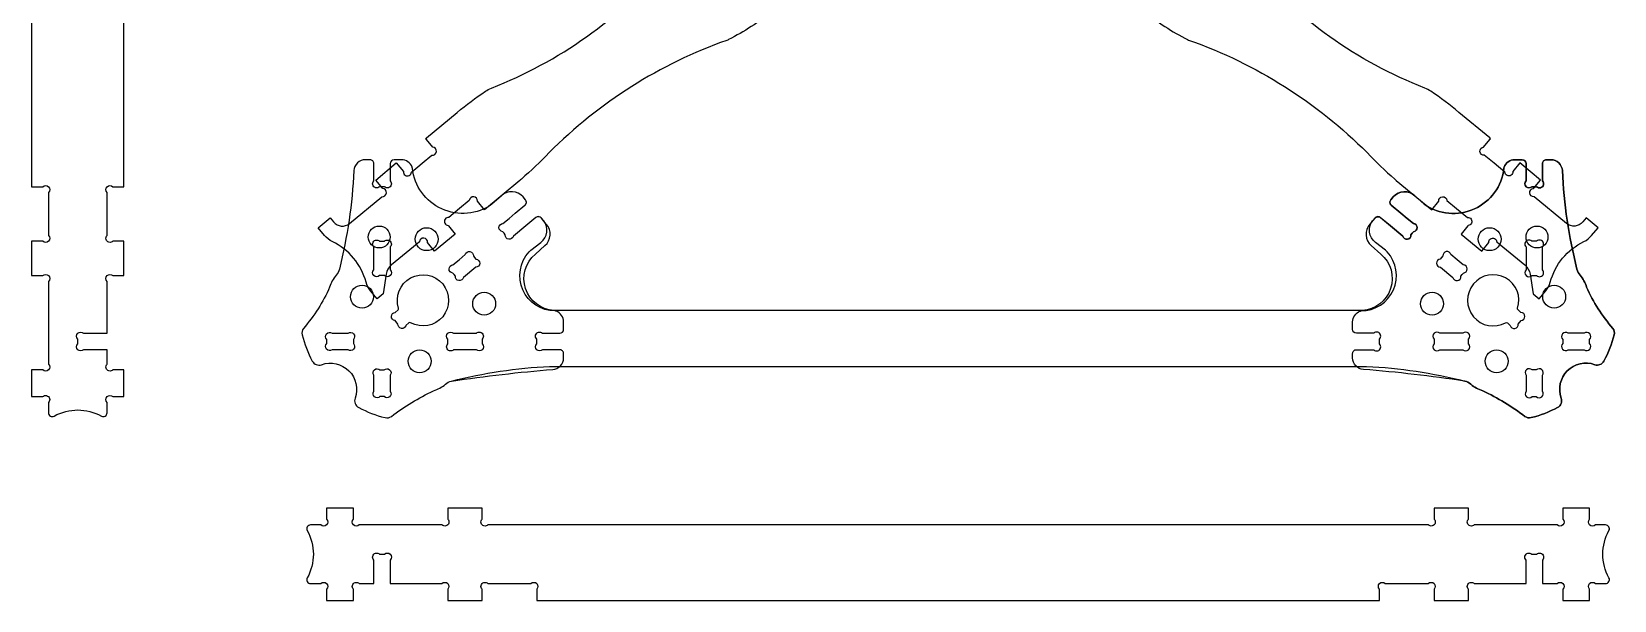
# Model space of a CAD drawing. Header units: inches. Extents: x -113 to 94, y -193 to 25.
# Drawn here: x -113.1 to 94, y -193.4 to -119 of the extents above; entities that cross this region are included whole.
import ezdxf

# ---------------------------------------------------------------- set-up
doc = ezdxf.new("R2010")
doc.units = ezdxf.units.IN
doc.header["$MEASUREMENT"] = 0
for name, color, linetype in [('2mm Side Brace Straight v8 2.15', 30, 'Continuous'), ('Arms Nano', 50, 'Continuous'), ('Dual Mount Nano', 104, 'Continuous'), ('Front Rear Brace 12.07 2.15 v7', 110, 'Continuous'), ('Motor Mount', 151, 'Continuous')]:
    doc.layers.add(name, color=color, linetype=linetype)

msp = doc.modelspace()

# ---------------------------------------------------------------- linework, layer by layer
at = {"layer": '2mm Side Brace Straight v8 2.15'}
msp.add_lwpolyline([(-113.06513, -87.72861), (-113.06513, -139.29249), (-111.62173, -139.29249, -1), (-110.86513, -140.0491), (-110.86512, -141.52079), (-110.86512, -145.67154, -1), (-111.62172, -146.42814), (-113.06512, -146.42814), (-113.06512, -148.1878), (-113.06512, -150.92814), (-111.62172, -150.92814, -1), (-110.86512, -151.68475), (-110.86512, -155.64528), (-110.86512, -162.5101, -1), (-111.62172, -163.26671), (-113.06512, -163.26671), (-113.06512, -166.76671), (-111.62172, -166.76671, -1), (-110.86512, -167.52331), (-110.86512, -168.86817, 0.570940542), (-110.12351, -169.30593, -0.257663213), (-103.93676, -169.30617, 0.570966904), (-103.19512, -168.86844), (-103.19512, -167.62922), (-103.19512, -167.52331, -1), (-102.43851, -166.76671), (-100.99512, -166.76671), (-100.99512, -163.26671), (-102.43851, -163.26671, -1), (-103.19512, -162.5101), (-103.19512, -160.62366), (-106.27351, -160.62366, -1), (-107.03012, -159.86705), (-107.03012, -159.54866), (-107.03012, -159.23026, -1), (-106.27351, -158.47366), (-104.78012, -158.47366), (-103.19512, -158.47366), (-103.19512, -154.72939), (-103.19512, -151.68475, -1), (-102.43851, -150.92814), (-100.99512, -150.92814), (-100.99512, -148.38071), (-100.99512, -146.42814), (-102.43851, -146.42814, -1), (-103.19512, -145.67154), (-103.19512, -141.71541), (-103.19512, -140.0491, -1), (-102.43851, -139.29249), (-100.99512, -139.29249), (-100.99512, -85.11573)], format="xyb", dxfattribs=at)
at = {"layer": 'Arms Nano'}
for points in [[(-16.16771, -116.30625, -0.056376811), (-21.89658, -120.04921, -0.031352915), (-22.12712, -120.14742, 0.112296424), (-45.37211, -134.84041, -0.029079483), (-49.00641, -138.30051, -0.020593333), (-49.19, -138.46578), (-53.8275, -142.30677), (-54.74825, -141.19519, 1), (-55.81356, -141.09516), (-57.0808, -142.14484), (-58.48629, -143.30905, 1), (-58.58632, -144.37436), (-58.54486, -144.42442), (-57.66557, -145.48594), (-60.36097, -147.71861), (-61.28172, -146.60703, 1), (-62.34703, -146.507), (-62.64308, -146.75223), (-65.99638, -149.52985, 0.182396973), (-66.69585, -150.75664), (-67.09947, -153.30029), (-67.88895, -153.95422), (-68.73659, -152.93091, -0.107610033), (-69.3231, -151.79708, 0.217741494), (-73.73601, -146.46959, -0.107610033), (-74.74083, -145.68226), (-75.58847, -144.65894), (-74.02888, -143.3671), (-73.58235, -143.90618, 0.414213562), (-71.47032, -144.1045), (-67.23977, -140.60023, 1), (-67.13974, -139.53491), (-68.06049, -138.42333), (-65.36509, -136.19066), (-64.44434, -137.30224, 1), (-63.37903, -137.40227), (-61.97134, -136.23625), (-60.7063, -135.18838, 1), (-60.60627, -134.12307), (-61.41961, -133.14116), (-61.52701, -133.0115), (-61.527, -133.0115), (-61.40868, -132.91347), (-57.39123, -129.57944, -0.024818126), (-53.70875, -126.81293, -0.055623729), (-52.92324, -126.40044, 0.124132566), (-30.06785, -110.10381, 0.010132513)], [(32.42412, -116.30625, 0.056376811), (38.153, -120.04921, 0.031352915), (38.38353, -120.14742, -0.112296424), (61.62852, -134.84041, 0.029079483), (65.26283, -138.30051, 0.020593333), (65.44641, -138.46578), (70.08391, -142.30677), (71.00466, -141.19519, -1), (72.06997, -141.09516), (73.33721, -142.14484), (74.7427, -143.30905, -1), (74.84273, -144.37436), (74.80127, -144.42442), (73.92198, -145.48594), (76.61738, -147.71861), (77.53813, -146.60703, -1), (78.60345, -146.507), (78.89949, -146.75223), (82.25279, -149.52985, -0.182396973), (82.95226, -150.75664), (83.35588, -153.30029), (84.14536, -153.95422), (84.993, -152.93091, 0.107610033), (85.57951, -151.79708, -0.217741494), (89.99242, -146.46959, 0.107610033), (90.99724, -145.68226), (91.84489, -144.65894), (90.28529, -143.3671), (89.83876, -143.90618, -0.414213562), (87.72673, -144.1045), (83.49618, -140.60023, -1), (83.39616, -139.53491), (84.31691, -138.42333), (81.62151, -136.19066), (80.70075, -137.30224, -1), (79.63544, -137.40227), (78.22775, -136.23625), (76.96271, -135.18838, -1), (76.86268, -134.12307), (77.67602, -133.14116), (77.78342, -133.0115), (77.78342, -133.0115), (77.66509, -132.91347), (73.64764, -129.57944, 0.024818126), (69.96516, -126.81293, 0.055623729), (69.17965, -126.40044, -0.124132566), (46.32427, -110.10381, -0.010132513)]]:
    msp.add_lwpolyline(points, format="xyb", dxfattribs=at)
for centre in [(-67.59929, -145.87781), (83.8557, -145.87781)]:
    msp.add_circle(centre, 1.43477, dxfattribs=at)
at = {"layer": 'Dual Mount Nano'}
for points in [[(81.891, -135.76566), (80.92709, -135.76487, 0.299276329), (79.55616, -136.73369, 0.078711797), (79.52248, -136.88647, -0.570834186), (69.11298, -141.58734), (67.86728, -140.47676, 0.414213562), (65.04349, -140.63869), (64.75627, -140.97906), (64.75627, -140.97906, 0.005711649), (64.74866, -140.98758), (64.73222, -141.00645, 0.42159783), (64.79019, -141.72004), (66.06084, -142.77254), (66.87031, -143.44303), (67.67978, -144.11353, -0.931014693), (67.70348, -145.18054), (67.53227, -145.38724), (67.36106, -145.59394, -0.931014693), (66.30829, -145.76929), (64.68935, -144.42829), (63.35769, -143.32525, 0.406867651), (62.66182, -143.38178), (62.62942, -143.41896), (61.99655, -144.18614, 0.414213562), (62.17364, -147.00902), (63.42529, -148.11289, -0.676672376), (60.99253, -155.49695), (24.26012, -155.49695), (-8.00371, -155.49695), (-44.73612, -155.49695, -0.676672376), (-47.16888, -148.11289), (-45.91723, -147.00902, 0.414213562), (-45.74014, -144.18614), (-46.37301, -143.41896), (-46.40541, -143.38178, 0.406867651), (-47.10128, -143.32525), (-48.43294, -144.42829), (-50.05188, -145.76929, -0.931014693), (-51.10465, -145.59394), (-51.27586, -145.38724), (-51.44707, -145.18054, -0.931014693), (-51.42337, -144.11353), (-50.6139, -143.44303), (-49.80443, -142.77254), (-48.53378, -141.72004, 0.42159783), (-48.47581, -141.00645), (-48.49225, -140.98758), (-48.78708, -140.63869, 0.414213562), (-51.61087, -140.47676), (-52.85657, -141.58734, -0.570834186), (-63.26607, -136.88647, 0.078711797), (-63.29974, -136.73369, 0.299276329), (-64.67068, -135.76487), (-65.63459, -135.76566), (-65.65868, -135.76568, 0.413971271), (-66.15826, -136.26568), (-66.15826, -138.53589, -1), (-66.91487, -139.29249), (-67.23326, -139.29249), (-67.55166, -139.29249, -1), (-68.30826, -138.53589), (-68.30826, -137.04249), (-68.30826, -136.26829, 0.414455895), (-68.80868, -135.76829), (-68.83458, -135.76831), (-69.41402, -135.76878, 0.400043114), (-70.91107, -137.19711, -0.049563638), (-72.81597, -150.07612, -0.11528657), (-73.2326, -150.88536, 0.100210211), (-74.08741, -152.43071, -0.076466607), (-77.52476, -157.83606, 0.220262596), (-77.68426, -158.66106, 0.062487488), (-76.35608, -162.11154, 0.370886993), (-75.13935, -162.58097, -0.632184061), (-70.7571, -166.96322, 0.370886993), (-70.28766, -168.17996, 0.062487488), (-66.83719, -169.50813, 0.220262597), (-66.01219, -169.34863, -0.053083094), (-60.49142, -166.00427, 0.100210211), (-58.94749, -165.14692, -0.11528657), (-58.13893, -164.72895, -0.049349189), (-45.30382, -162.80482), (-8.00371, -162.80482), (24.26012, -162.80482), (61.56023, -162.80482, -0.049349189), (74.39535, -164.72895, -0.11528657), (75.2039, -165.14692, 0.100210211), (76.74783, -166.00427, -0.053083094), (82.2686, -169.34863, 0.220262597), (83.0936, -169.50813, 0.062487488), (86.54408, -168.17996, 0.370886993), (87.01351, -166.96322, -0.632184061), (91.39576, -162.58097, 0.370886993), (92.6125, -162.11154, 0.062487488), (93.94067, -158.66106, 0.220262596), (93.78117, -157.83606, -0.076466607), (90.34382, -152.43071, 0.100210211), (89.48902, -150.88536, -0.11528657), (89.07239, -150.07612, -0.049563638), (87.16748, -137.19711, 0.400043114), (85.67043, -135.76878), (85.09099, -135.76831), (85.06509, -135.76829, 0.414455895), (84.56468, -136.26829), (84.56468, -137.04249), (84.56468, -138.53589, -1), (83.80807, -139.29249), (83.48968, -139.29249), (83.17128, -139.29249, -1), (82.41468, -138.53589), (82.41468, -136.26568, 0.413971271), (81.91509, -135.76568)], [(-67.23326, -146.42814), (-66.91487, -146.42814, -1), (-66.15826, -147.18475), (-66.15826, -150.17154, -1), (-66.91487, -150.92814), (-67.23326, -150.92814), (-67.55166, -150.92814, -1), (-68.30826, -150.17154), (-68.30826, -148.67814), (-68.30826, -147.18475, -1), (-67.55166, -146.42814)], [(83.48968, -146.42814), (83.17128, -146.42814, 1), (82.41468, -147.18475), (82.41468, -150.17154, 1), (83.17128, -150.92814), (83.48968, -150.92814), (83.80807, -150.92814, 1), (84.56468, -150.17154), (84.56468, -148.67814), (84.56468, -147.18475, 1), (83.80807, -146.42814)], [(-55.11392, -148.56643), (-54.94271, -148.77313, -0.931014693), (-54.96641, -149.84014), (-56.58536, -151.18113, -0.931014693), (-57.63812, -151.00578), (-57.80933, -150.79909), (-57.98054, -150.59239, -0.931014693), (-57.95684, -149.52538), (-57.14737, -148.85488), (-56.3379, -148.18438, -0.931014693), (-55.28513, -148.35973)], [(71.37033, -148.56643), (71.19912, -148.77313, 0.931014693), (71.22282, -149.84014), (72.84177, -151.18113, 0.931014693), (73.89454, -151.00578), (74.06575, -150.79909), (74.23696, -150.59239, 0.931014693), (74.21326, -149.52538), (73.40378, -148.85488), (72.59431, -148.18438, 0.931014693), (71.54154, -148.35973)], [(-64.09738, -157.436, -0.931014693), (-65.15015, -157.26065), (-65.52447, -156.80876, -0.931014693), (-65.50077, -155.74175), (-65.12004, -155.42638, 0.308300732), (-65.0576, -155.20997, -5.276769128), (-63.4924, -157.09956, 0.308300732), (-63.71665, -157.12063)], [(80.35379, -157.436, 0.931014693), (81.40656, -157.26065), (81.78088, -156.80876, 0.931014693), (81.75719, -155.74175), (81.37645, -155.42638, -0.308300732), (81.31401, -155.20997, 5.276769128), (79.74882, -157.09956, -0.308300732), (79.97306, -157.12063)], [(-70.97381, -159.54866), (-70.97381, -159.81705, -0.931014693), (-71.67271, -160.62366), (-73.77491, -160.62366, -0.931014693), (-74.47381, -159.81705), (-74.47381, -159.54866), (-74.47381, -159.28026, -0.931014693), (-73.77491, -158.47366), (-72.72381, -158.47366), (-71.67271, -158.47366, -0.931014693), (-70.97381, -159.28026)], [(-54.13524, -159.54866), (-54.13524, -159.86705, -1), (-54.89185, -160.62366), (-57.87864, -160.62366, -1), (-58.63524, -159.86705), (-58.63524, -159.54866), (-58.63524, -159.23026, -1), (-57.87864, -158.47366), (-56.38524, -158.47366), (-54.89185, -158.47366, -1), (-54.13524, -159.23026)], [(70.39165, -159.54866), (70.39165, -159.86705, 1), (71.14826, -160.62366), (74.13505, -160.62366, 1), (74.89165, -159.86705), (74.89165, -159.54866), (74.89165, -159.23026, 1), (74.13505, -158.47366), (72.64165, -158.47366), (71.14826, -158.47366, 1), (70.39165, -159.23026)], [(87.23022, -159.54866), (87.23022, -159.81705, 0.931014693), (87.92912, -160.62366), (90.03132, -160.62366, 0.931014693), (90.73022, -159.81705), (90.73022, -159.54866), (90.73022, -159.28026, 0.931014693), (90.03132, -158.47366), (88.98022, -158.47366), (87.92912, -158.47366, 0.931014693), (87.23022, -159.28026)], [(-67.23326, -163.26671), (-66.96487, -163.26671, -0.931014693), (-66.15826, -163.96561), (-66.15826, -166.06781, -0.931014693), (-66.96487, -166.76671), (-67.23326, -166.76671), (-67.50166, -166.76671, -0.931014693), (-68.30826, -166.06781), (-68.30826, -165.01671), (-68.30826, -163.96561, -0.931014693), (-67.50166, -163.26671)], [(83.48968, -163.26671), (83.22128, -163.26671, 0.931014693), (82.41468, -163.96561), (82.41468, -166.06781, 0.931014693), (83.22128, -166.76671), (83.48968, -166.76671), (83.75807, -166.76671, 0.931014693), (84.56468, -166.06781), (84.56468, -165.01671), (84.56468, -163.96561, 0.931014693), (83.75807, -163.26671)]]:
    msp.add_lwpolyline(points, format="xyb", close=True, dxfattribs=at)
msp.add_lwpolyline([(-66.13647, -150.16958), (-66.13417, -150.16958)], close=True, dxfattribs=at)
for centre in [(-61.39863, -146.16477), (77.65504, -146.16477), (-69.84352, -153.69363), (-53.86976, -154.60966), (70.12617, -154.60966), (86.09993, -153.69363), (-62.31465, -162.13852), (78.57107, -162.13852)]:
    msp.add_circle(centre, 1.5, dxfattribs=at)
at = {"layer": 'Front Rear Brace 12.07 2.15 v7'}
msp.add_lwpolyline([(-66.1598, -191.21832), (-63.77725, -191.21832), (-62.60296, -191.21832), (-59.39185, -191.21832, -1), (-58.63524, -191.97493), (-58.63524, -193.41832), (-54.13524, -193.41832), (-54.13524, -191.97493, -1), (-53.37864, -191.21832), (-50.65254, -191.21832), (-47.7562, -191.21832, -1), (-46.99959, -191.97493), (-46.99959, -193.41832), (-41.475, -193.41832), (-9.25715, -193.41832), (0.73036, -193.41832), (15.5248, -193.41832), (25.51231, -193.41832), (57.73016, -193.41832), (63.25475, -193.41832), (63.25475, -191.97493, -1), (64.01136, -191.21832), (66.9077, -191.21832), (69.63379, -191.21832, -1), (70.3904, -191.97493), (70.3904, -193.41832), (74.8904, -193.41832), (74.8904, -191.97493, -1), (75.647, -191.21832), (78.85812, -191.21832), (80.0324, -191.21832), (82.41496, -191.21832), (82.41496, -188.13993, -1), (83.17156, -187.38332), (83.48996, -187.38332), (83.80835, -187.38332, -1), (84.56496, -188.13993), (84.56496, -189.63332), (84.56496, -191.21832), (85.53171, -191.21832), (86.47356, -191.21832, -1), (87.23016, -191.97493), (87.23016, -193.41832), (90.73016, -193.41832), (90.73016, -191.97493, -1), (91.48677, -191.21832), (91.59268, -191.21832), (92.83189, -191.21832, 0.570966904), (93.26962, -190.47668, -0.257663213), (93.26938, -184.28993, 0.570940542), (92.83163, -183.54832), (91.48677, -183.54832, -1), (90.73016, -182.79172), (90.73016, -181.34832), (87.23016, -181.34832), (87.23016, -182.79172, -1), (86.47356, -183.54832), (75.647, -183.54832, -1), (74.8904, -182.79172), (74.8904, -181.34832), (70.3904, -181.34832), (70.3904, -182.79172, -1), (69.63379, -183.54832), (63.98677, -183.54832), (24.7587, -183.54832), (14.94989, -183.54832), (1.30526, -183.54832), (-8.50355, -183.54832), (-47.73161, -183.54832), (-53.37864, -183.54832, -1), (-54.13524, -182.79172), (-54.13524, -181.34832), (-58.63524, -181.34832), (-58.63524, -182.79172, -1), (-59.39185, -183.54832), (-70.2184, -183.54832, -1), (-70.975, -182.79172), (-70.975, -181.34832), (-74.475, -181.34832), (-74.475, -182.79172, -1), (-75.23161, -183.54832), (-76.57647, -183.54832, 0.570940542), (-77.01422, -184.28993, -0.257663213), (-77.01447, -190.47668, 0.570966904), (-76.57673, -191.21832), (-75.33752, -191.21832), (-75.23161, -191.21832, -1), (-74.475, -191.97493), (-74.475, -193.41832), (-70.975, -193.41832), (-70.975, -191.97493, -1), (-70.2184, -191.21832), (-69.27655, -191.21832), (-68.3098, -191.21832), (-68.3098, -188.13993, -1), (-67.5532, -187.38332), (-67.2348, -187.38332), (-66.9164, -187.38332, -1), (-66.1598, -188.13993), (-66.1598, -189.63332)], format="xyb", close=True, dxfattribs=at)
at = {"layer": 'Motor Mount'}
for points in [[(-69.1243, -135.76855), (-69.41402, -135.76878, 0.400043114), (-70.91107, -137.19711, -0.049563638), (-72.81597, -150.07612, -0.11528657), (-73.2326, -150.88536, 0.100210211), (-74.08741, -152.43071, -0.076466607), (-77.52476, -157.83606, 0.220262596), (-77.68426, -158.66106, 0.062487488), (-76.35608, -162.11154, 0.370886993), (-75.13935, -162.58097, -0.632184061), (-70.7571, -166.96322, 0.370886993), (-70.28766, -168.17996, 0.062487488), (-66.83719, -169.50813, 0.220262597), (-66.01219, -169.34863, -0.053083094), (-60.49142, -166.00427, 0.100210211), (-58.94749, -165.14692, -0.11528657), (-58.13893, -164.72895, -0.017078992), (-44.90478, -163.2034, 0.400043114), (-43.47645, -161.70635), (-43.47621, -161.17705), (-43.47616, -161.12413, 0.414490398), (-43.97616, -160.62366), (-46.24299, -160.62366, -1), (-46.99959, -159.86705), (-46.99959, -159.54866), (-46.99959, -159.23026, -1), (-46.24299, -158.47366), (-44.74959, -158.47366), (-43.97319, -158.47366, 0.413936781), (-43.47319, -157.97413), (-43.47293, -157.70538), (-43.47253, -156.96301, 0.299276329), (-44.44135, -155.59208, 0.078711797), (-44.59414, -155.55841, -0.6490113), (-48.00119, -147.82819, -0.012385607), (-47.77115, -147.59365), (-46.4481, -146.57644, 0.413248777), (-46.07757, -143.7771), (-46.41183, -143.38992, 0.408278227), (-47.10929, -143.33164), (-48.43294, -144.42829), (-50.05188, -145.76929, -0.931014693), (-51.10465, -145.59394), (-51.27586, -145.38724), (-51.44707, -145.18054, -0.931014693), (-51.42337, -144.11353), (-50.6139, -143.44303), (-49.80443, -142.77254), (-48.53015, -141.71703, 0.420206735), (-48.47064, -141.00523), (-48.78708, -140.63869, 0.414213562), (-51.61087, -140.47676), (-52.85657, -141.58734, -0.570834186), (-63.26607, -136.88647, 0.078711797), (-63.29974, -136.73369, 0.299276329), (-64.67068, -135.76487), (-65.15263, -135.76526), (-65.65868, -135.76568, 0.413971622), (-66.15826, -136.26568), (-66.15826, -138.53589, -1), (-66.91487, -139.29249), (-67.23326, -139.29249), (-67.55166, -139.29249, -1), (-68.30826, -138.53589), (-68.30826, -137.04249), (-68.30826, -136.26829, 0.414455544), (-68.80868, -135.76829)], [(85.38071, -135.76855), (85.67043, -135.76878, -0.400043114), (87.16748, -137.19711, 0.049563638), (89.07239, -150.07612, 0.11528657), (89.48902, -150.88536, -0.100210211), (90.34382, -152.43071, 0.076466607), (93.78117, -157.83606, -0.220262596), (93.94067, -158.66106, -0.062487488), (92.6125, -162.11154, -0.370886993), (91.39576, -162.58097, 0.632184061), (87.01351, -166.96322, -0.370886993), (86.54408, -168.17996, -0.062487488), (83.0936, -169.50813, -0.220262597), (82.2686, -169.34863, 0.053083094), (76.74783, -166.00427, -0.100210211), (75.2039, -165.14692, 0.11528657), (74.39535, -164.72895, 0.017078992), (61.16119, -163.2034, -0.400043114), (59.73286, -161.70635), (59.73262, -161.17705), (59.73257, -161.12413, -0.414490398), (60.23257, -160.62366), (62.4994, -160.62366, 1), (63.25601, -159.86705), (63.25601, -159.54866), (63.25601, -159.23026, 1), (62.4994, -158.47366), (61.00601, -158.47366), (60.2296, -158.47366, -0.413936781), (59.7296, -157.97413), (59.72934, -157.70538), (59.72895, -156.96301, -0.299276329), (60.69776, -155.59208, -0.078711797), (60.85055, -155.55841, 0.6490113), (64.2576, -147.82819, 0.012385607), (64.02756, -147.59365), (62.70452, -146.57644, -0.413248777), (62.33398, -143.7771), (62.66824, -143.38992, -0.408278227), (63.3657, -143.33164), (64.68935, -144.42829), (66.30829, -145.76929, 0.931014693), (67.36106, -145.59394), (67.53227, -145.38724), (67.70348, -145.18054, 0.931014693), (67.67978, -144.11353), (66.87031, -143.44303), (66.06084, -142.77254), (64.78656, -141.71703, -0.420206735), (64.72705, -141.00523), (65.04349, -140.63869, -0.414213562), (67.86728, -140.47676), (69.11298, -141.58734, 0.570834186), (79.52248, -136.88647, -0.078711797), (79.55616, -136.73369, -0.299276329), (80.92709, -135.76487), (81.40905, -135.76526), (81.91509, -135.76568, -0.413971622), (82.41468, -136.26568), (82.41468, -138.53589, 1), (83.17128, -139.29249), (83.48968, -139.29249), (83.80807, -139.29249, 1), (84.56468, -138.53589), (84.56468, -137.04249), (84.56468, -136.26829, -0.414455544), (85.06509, -135.76829)], [(-67.23326, -146.42814), (-66.91487, -146.42814, -1), (-66.15826, -147.18475), (-66.15826, -150.17154, -1), (-66.91487, -150.92814), (-67.23326, -150.92814), (-67.55166, -150.92814, -1), (-68.30826, -150.17154), (-68.30826, -148.67814), (-68.30826, -147.18475, -1), (-67.55166, -146.42814)], [(83.48968, -146.42814), (83.17128, -146.42814, 1), (82.41468, -147.18475), (82.41468, -150.17154, 1), (83.17128, -150.92814), (83.48968, -150.92814), (83.80807, -150.92814, 1), (84.56468, -150.17154), (84.56468, -148.67814), (84.56468, -147.18475, 1), (83.80807, -146.42814)], [(-55.11392, -148.56643), (-54.94271, -148.77313, -0.931014693), (-54.96641, -149.84014), (-56.58536, -151.18113, -0.931014693), (-57.63812, -151.00578), (-57.80933, -150.79909), (-57.98054, -150.59239, -0.931014693), (-57.95684, -149.52538), (-57.14737, -148.85488), (-56.3379, -148.18438, -0.931014693), (-55.28513, -148.35973)], [(71.37033, -148.56643), (71.19912, -148.77313, 0.931014693), (71.22282, -149.84014), (72.84177, -151.18113, 0.931014693), (73.89454, -151.00578), (74.06575, -150.79909), (74.23696, -150.59239, 0.931014693), (74.21326, -149.52538), (73.40378, -148.85488), (72.59431, -148.18438, 0.931014693), (71.54154, -148.35973)], [(-64.09738, -157.436, -0.931014693), (-65.15015, -157.26065), (-65.52447, -156.80876, -0.931014693), (-65.50077, -155.74175), (-65.12004, -155.42638, 0.308300732), (-65.0576, -155.20997, -5.276769128), (-63.4924, -157.09956, 0.308300732), (-63.71665, -157.12063)], [(80.35379, -157.436, 0.931014693), (81.40656, -157.26065), (81.78088, -156.80876, 0.931014693), (81.75719, -155.74175), (81.37645, -155.42638, -0.308300732), (81.31401, -155.20997, 5.276769128), (79.74882, -157.09956, -0.308300732), (79.97306, -157.12063)], [(-70.97381, -159.54866), (-70.97381, -159.81705, -0.931014693), (-71.67271, -160.62366), (-73.77491, -160.62366, -0.931014693), (-74.47381, -159.81705), (-74.47381, -159.54866), (-74.47381, -159.28026, -0.931014693), (-73.77491, -158.47366), (-72.72381, -158.47366), (-71.67271, -158.47366, -0.931014693), (-70.97381, -159.28026)], [(-54.13524, -159.54866), (-54.13524, -159.86705, -1), (-54.89185, -160.62366), (-57.87864, -160.62366, -1), (-58.63524, -159.86705), (-58.63524, -159.54866), (-58.63524, -159.23026, -1), (-57.87864, -158.47366), (-56.38524, -158.47366), (-54.89185, -158.47366, -1), (-54.13524, -159.23026)], [(70.39165, -159.54866), (70.39165, -159.86705, 1), (71.14826, -160.62366), (74.13505, -160.62366, 1), (74.89165, -159.86705), (74.89165, -159.54866), (74.89165, -159.23026, 1), (74.13505, -158.47366), (72.64165, -158.47366), (71.14826, -158.47366, 1), (70.39165, -159.23026)], [(87.23022, -159.54866), (87.23022, -159.81705, 0.931014693), (87.92912, -160.62366), (90.03132, -160.62366, 0.931014693), (90.73022, -159.81705), (90.73022, -159.54866), (90.73022, -159.28026, 0.931014693), (90.03132, -158.47366), (88.98022, -158.47366), (87.92912, -158.47366, 0.931014693), (87.23022, -159.28026)], [(-67.23326, -163.26671), (-66.96487, -163.26671, -0.931014693), (-66.15826, -163.96561), (-66.15826, -166.06781, -0.931014693), (-66.96487, -166.76671), (-67.23326, -166.76671), (-67.50166, -166.76671, -0.931014693), (-68.30826, -166.06781), (-68.30826, -165.01671), (-68.30826, -163.96561, -0.931014693), (-67.50166, -163.26671)], [(83.48968, -163.26671), (83.22128, -163.26671, 0.931014693), (82.41468, -163.96561), (82.41468, -166.06781, 0.931014693), (83.22128, -166.76671), (83.48968, -166.76671), (83.75807, -166.76671, 0.931014693), (84.56468, -166.06781), (84.56468, -165.01671), (84.56468, -163.96561, 0.931014693), (83.75807, -163.26671)]]:
    msp.add_lwpolyline(points, format="xyb", close=True, dxfattribs=at)
for centre in [(-61.39863, -146.16477), (77.65504, -146.16477), (-69.84352, -153.69363), (-53.86976, -154.60966), (70.12617, -154.60966), (86.09993, -153.69363), (-62.31465, -162.13852), (78.57107, -162.13852)]:
    msp.add_circle(centre, 1.5, dxfattribs=at)

doc.saveas('drawing.dxf')
